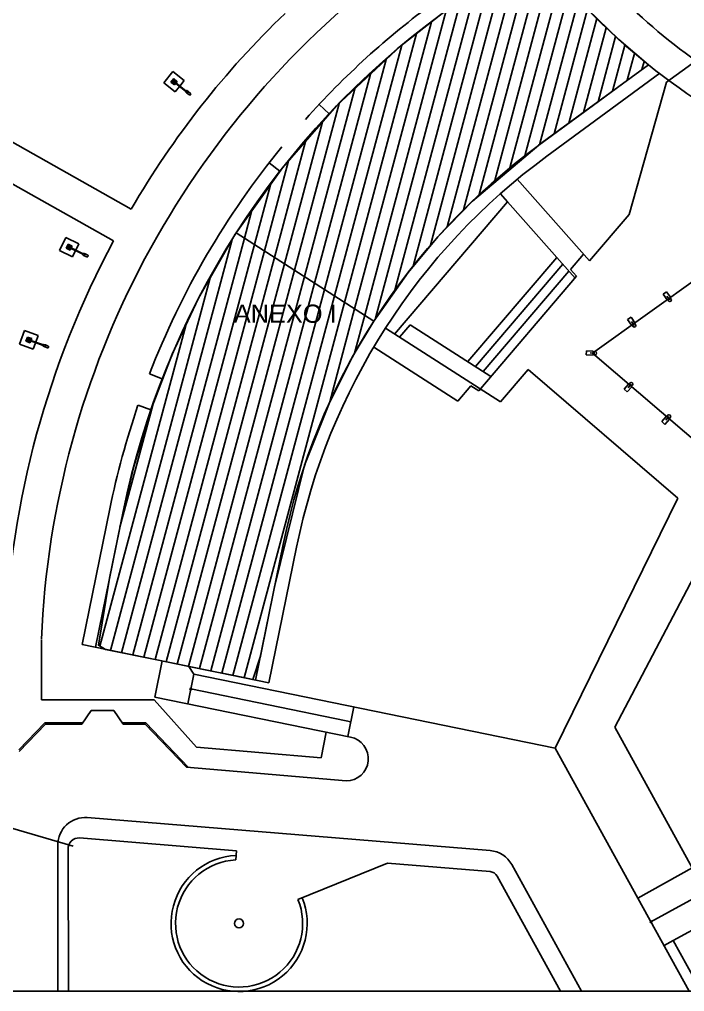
# Model space of a CAD drawing. Header units: metres. Extents: x 2872 to 3316, y -1435 to -1037.
# Drawn here: x 3236.8 to 3262.45, y -1130.92 to -1093.46 of the extents above; entities that cross this region are included whole.
import ezdxf

# ---------------------------------------------------------------- set-up
doc = ezdxf.new("R2010")
doc.units = ezdxf.units.M
doc.header["$MEASUREMENT"] = 0
for name, color, linetype in [('ARQUITETURA', 253, 'CONTINUOUS'), ('IMPLANTAÇÃO1', 1, 'CONTINUOUS'), ('IMPLANTAÇÃO2', 1, 'CONTINUOUS')]:
    doc.layers.add(name, color=color, linetype=linetype)
doc.styles.add('ELÉTRICA', font='arial.ttf')
pattern_1 = [(75, (1138.7298, -37.5073), (-0.42259255, 0.11323333), [])]

msp = doc.modelspace()

# ---------------------------------------------------------------- hatches: boundary and pattern name
at = {"layer": 'IMPLANTAÇÃO1'}
h = msp.add_hatch(dxfattribs=at)
h.set_pattern_fill('ANSI31', color=256, scale=3.5, angle=30)
h.set_pattern_definition(pattern_1)
h.paths.add_polyline_path([(3250.464, -1105.08), (3245.16, -1101.682, 0.001088), (3245.086, -1101.798), (3243.704, -1104.202), (3242.689, -1106.357), (3241.874, -1108.48), (3241.206, -1110.68), (3240.798, -1112.424), (3240.273, -1114.99), (3239.847, -1117.575), (3240.122, -1117.734), (3242.156, -1118.149), (3243.893, -1118.505), (3245.134, -1118.758), (3245.803, -1118.895), (3246.089, -1117.997), (3246.349, -1116.727), (3246.637, -1115.318), (3246.97, -1113.686, -0.092285)])
at = {"layer": 'IMPLANTAÇÃO2'}
h = msp.add_hatch(dxfattribs=at)
h.set_pattern_fill('ANSI31', color=256, scale=3.5, angle=30)
h.set_pattern_definition(pattern_1)
h.paths.add_polyline_path([(3256.821, -1098.308), (3258.936, -1096.757), (3260.059, -1095.933), (3261.051, -1095.205, -0.065603), (3256.655, -1090.617), (3254.875, -1091.923), (3253.095, -1093.229), (3251.506, -1094.474), (3249.024, -1096.788), (3246.942, -1099.176), (3245.16, -1101.682), (3250.464, -1105.08, -0.092285)])

# ---------------------------------------------------------------- linework, layer by layer
at = {"layer": 'ARQUITETURA'}
for p, q in [((3265.86, -1092.899, 0), (3261.744, -1095.869, 0)), ((3261.05, -1095.205, 0), (3256.82, -1098.308, 0)), ((3242.368, -1095.903, 0), (3242.715, -1095.463, 0)), ((3242.639, -1095.871, 0), (3242.747, -1095.734, 0)), ((3242.715, -1095.463, 0), (3243.155, -1095.81, 0)), ((3242.747, -1095.734, 0), (3242.885, -1095.842, 0)), ((3261.495, -1095.53, 0), (3257.131, -1098.732, 0)), ((3232.648, -1096.024, 0), (3241.113, -1100.765, 0)), ((3242.808, -1096.25, 0), (3242.368, -1095.903, 0)), ((3242.776, -1095.979, 0), (3242.639, -1095.871, 0)), ((3242.693, -1095.865, 0), (3242.753, -1095.788, 0)), ((3242.77, -1095.925, 0), (3242.693, -1095.865, 0)), ((3242.711, -1095.862, 0), (3242.707, -1095.859, 0)), ((3242.711, -1095.862, 0), (3242.708, -1095.867, 0)), ((3242.711, -1095.862, 0), (3242.715, -1095.858, 0)), ((3242.715, -1095.866, 0), (3242.711, -1095.862, 0)), ((3242.723, -1095.827, 0), (3242.736, -1095.838, 0)), ((3242.724, -1095.825, 0), (3242.737, -1095.836, 0)), ((3242.731, -1095.894, 0), (3242.741, -1095.881, 0)), ((3242.732, -1095.895, 0), (3242.743, -1095.882, 0)), ((3242.756, -1095.806, 0), (3242.752, -1095.803, 0)), ((3242.752, -1095.81, 0), (3242.756, -1095.806, 0)), ((3242.753, -1095.788, 0), (3242.83, -1095.848, 0)), ((3242.756, -1095.806, 0), (3242.759, -1095.802, 0)), ((3242.756, -1095.806, 0), (3242.76, -1095.809, 0)), ((3242.76, -1095.857, 0), (3242.761, -1095.855, 0)), ((3242.76, -1095.857, 0), (3242.763, -1095.856, 0)), ((3242.76, -1095.857, 0), (3242.762, -1095.858, 0)), ((3242.761, -1095.855, 0), (3242.763, -1095.856, 0)), ((3242.761, -1095.855, 0), (3242.762, -1095.858, 0)), ((3242.762, -1095.858, 0), (3242.763, -1095.856, 0)), ((3242.772, -1095.91, 0), (3242.763, -1095.904, 0)), ((3242.771, -1095.903, 0), (3242.764, -1095.911, 0)), ((3242.793, -1095.896, 0), (3242.77, -1095.925, 0)), ((3242.885, -1095.842, 0), (3242.776, -1095.979, 0)), ((3242.78, -1095.831, 0), (3242.791, -1095.817, 0)), ((3242.782, -1095.832, 0), (3242.793, -1095.818, 0)), ((3242.83, -1095.848, 0), (3242.806, -1095.879, 0)), ((3242.808, -1095.847, 0), (3242.816, -1095.854, 0)), ((3242.975, -1096.039, 0), (3242.808, -1096.25, 0)), ((3242.812, -1095.85, 0), (3242.809, -1095.855, 0)), ((3242.812, -1095.85, 0), (3242.815, -1095.846, 0)), ((3243.155, -1095.81, 0), (3242.988, -1096.022, 0)), ((3260.316, -1100.977, 0), (3261.744, -1095.869, 0)), ((3243.21, -1096.246, 0), (3243.244, -1096.202, 0)), ((3243.257, -1096.299, 0), (3243.211, -1096.256, 0)), ((3243.254, -1096.201, 0), (3243.307, -1096.236, 0)), ((3243.351, -1096.367, 0), (3243.257, -1096.299, 0)), ((3243.307, -1096.236, 0), (3243.395, -1096.311, 0)), ((3243.398, -1096.35, 0), (3243.389, -1096.361, 0)), ((3248.353, -1096.73, 0), (3248.736, -1097.089, 0)), ((3231.965, -1097.247, 0), (3240.429, -1101.987, 0)), ((3246.428, -1098.981, 0), (3246.842, -1099.303, 0)), ((3255.997, -1099.615, 0), (3258.786, -1102.764, 0)), ((3255.345, -1100.173, 0), (3255.624, -1100.488, 0)), ((3251.265, -1105.582, 0), (3255.624, -1100.488, 0)), ((3255.624, -1100.488, 0), (3258.223, -1103.422, 0)), ((3258.786, -1102.764, 0), (3260.316, -1100.977, 0)), ((3238.342, -1102.362, 0), (3238.589, -1101.857, 0)), ((3238.589, -1101.857, 0), (3239.093, -1102.103, 0)), ((3238.6, -1102.273, 0), (3238.677, -1102.115, 0)), ((3238.835, -1102.192, 0), (3238.677, -1102.115, 0)), ((3239.093, -1102.103, 0), (3238.974, -1102.347, 0)), ((3238.847, -1102.608, 0), (3238.342, -1102.362, 0)), ((3238.758, -1102.35, 0), (3238.6, -1102.273, 0)), ((3238.652, -1102.255, 0), (3238.695, -1102.167, 0)), ((3238.74, -1102.298, 0), (3238.652, -1102.255, 0)), ((3238.67, -1102.249, 0), (3238.665, -1102.247, 0)), ((3238.67, -1102.249, 0), (3238.667, -1102.254, 0)), ((3238.67, -1102.249, 0), (3238.672, -1102.244, 0)), ((3238.674, -1102.251, 0), (3238.67, -1102.249, 0)), ((3238.673, -1102.212, 0), (3238.689, -1102.22, 0)), ((3238.674, -1102.21, 0), (3238.69, -1102.218, 0)), ((3238.695, -1102.167, 0), (3238.783, -1102.21, 0)), ((3238.695, -1102.276, 0), (3238.703, -1102.261, 0)), ((3238.701, -1102.185, 0), (3238.696, -1102.182, 0)), ((3238.697, -1102.277, 0), (3238.705, -1102.261, 0)), ((3238.699, -1102.189, 0), (3238.701, -1102.185, 0)), ((3238.701, -1102.185, 0), (3238.703, -1102.18, 0)), ((3238.701, -1102.185, 0), (3238.706, -1102.187, 0)), ((3238.716, -1102.233, 0), (3238.717, -1102.231, 0)), ((3238.716, -1102.233, 0), (3238.719, -1102.232, 0)), ((3238.716, -1102.233, 0), (3238.718, -1102.234, 0)), ((3238.717, -1102.231, 0), (3238.719, -1102.232, 0)), ((3238.717, -1102.231, 0), (3238.718, -1102.234, 0)), ((3238.718, -1102.234, 0), (3238.719, -1102.232, 0)), ((3238.734, -1102.281, 0), (3238.729, -1102.278, 0)), ((3238.731, -1102.204, 0), (3238.738, -1102.188, 0)), ((3238.732, -1102.205, 0), (3238.74, -1102.189, 0)), ((3238.734, -1102.281, 0), (3238.732, -1102.285, 0)), ((3238.737, -1102.276, 0), (3238.734, -1102.281, 0)), ((3238.734, -1102.281, 0), (3238.739, -1102.283, 0)), ((3238.757, -1102.264, 0), (3238.74, -1102.298, 0)), ((3238.835, -1102.192, 0), (3238.758, -1102.35, 0)), ((3238.761, -1102.214, 0), (3238.771, -1102.218, 0)), ((3238.768, -1102.211, 0), (3238.763, -1102.221, 0)), ((3238.783, -1102.21, 0), (3238.766, -1102.245, 0)), ((3238.965, -1102.366, 0), (3238.847, -1102.608, 0)), ((3239.239, -1102.52, 0), (3239.264, -1102.469, 0)), ((3239.273, -1102.466, 0), (3239.332, -1102.489, 0)), ((3239.332, -1102.489, 0), (3239.434, -1102.544, 0)), ((3240.272, -1102.309, 0), (3240.273, -1102.309, 0)), ((3258.046, -1103.09, 0), (3258.552, -1102.5, 0)), ((3239.297, -1102.561, 0), (3239.243, -1102.529, 0)), ((3239.403, -1102.608, 0), (3239.297, -1102.561, 0)), ((3239.446, -1102.581, 0), (3239.439, -1102.594, 0)), ((3254.086, -1106.642, 0), (3257.52, -1102.628, 0)), ((3254.383, -1106.833, 0), (3257.755, -1102.893, 0)), ((3254.681, -1107.023, 0), (3257.989, -1103.157, 0)), ((3258.281, -1103.355, 0), (3258.046, -1103.09, 0)), ((3258.281, -1103.355, 0), (3254.508, -1107.764, 0)), ((3263.137, -1103.287, 0), (3258.896, -1106.313, 0)), ((3261.749, -1103.951, 0), (3261.62, -1104.041, 0)), ((3261.9, -1104.165, 0), (3261.749, -1103.951, 0)), ((3261.771, -1104.256, 0), (3261.62, -1104.041, 0)), ((3261.875, -1104.267, 0), (3261.769, -1104.117, 0)), ((3261.9, -1104.165, 0), (3261.771, -1104.256, 0)), ((3260.381, -1104.929, 0), (3260.252, -1105.02, 0)), ((3260.403, -1105.235, 0), (3260.252, -1105.02, 0)), ((3260.532, -1105.144, 0), (3260.381, -1104.929, 0)), ((3260.507, -1105.246, 0), (3260.401, -1105.095, 0)), ((3236.804, -1105.976, 0), (3236.995, -1105.45, 0)), ((3236.995, -1105.45, 0), (3237.521, -1105.641, 0)), ((3250.911, -1105.356, 0), (3255.351, -1108.193, 0)), ((3251.454, -1105.704, 0), (3251.868, -1105.221, 0)), ((3251.868, -1105.221, 0), (3254.979, -1107.214, 0)), ((3260.532, -1105.144, 0), (3260.403, -1105.235, 0)), ((3237.051, -1105.861, 0), (3237.11, -1105.697, 0)), ((3237.215, -1105.921, 0), (3237.051, -1105.861, 0)), ((3237.1, -1105.838, 0), (3237.133, -1105.746, 0)), ((3237.192, -1105.872, 0), (3237.1, -1105.838, 0)), ((3237.275, -1105.757, 0), (3237.11, -1105.697, 0)), ((3237.117, -1105.83, 0), (3237.112, -1105.829, 0)), ((3237.117, -1105.83, 0), (3237.115, -1105.835, 0)), ((3237.116, -1105.793, 0), (3237.133, -1105.799, 0)), ((3237.117, -1105.791, 0), (3237.133, -1105.797, 0)), ((3237.117, -1105.83, 0), (3237.118, -1105.825, 0)), ((3237.122, -1105.832, 0), (3237.117, -1105.83, 0)), ((3237.133, -1105.746, 0), (3237.225, -1105.78, 0)), ((3237.146, -1105.765, 0), (3237.136, -1105.761, 0)), ((3237.139, -1105.768, 0), (3237.143, -1105.758, 0)), ((3237.145, -1105.855, 0), (3237.151, -1105.838, 0)), ((3237.147, -1105.855, 0), (3237.153, -1105.839, 0)), ((3237.161, -1105.809, 0), (3237.162, -1105.808, 0)), ((3237.161, -1105.809, 0), (3237.164, -1105.808, 0)), ((3237.161, -1105.809, 0), (3237.163, -1105.81, 0)), ((3237.162, -1105.808, 0), (3237.164, -1105.808, 0)), ((3237.162, -1105.808, 0), (3237.163, -1105.81, 0)), ((3237.163, -1105.81, 0), (3237.164, -1105.808, 0)), ((3237.173, -1105.779, 0), (3237.179, -1105.763, 0)), ((3237.174, -1105.78, 0), (3237.18, -1105.763, 0)), ((3237.189, -1105.857, 0), (3237.179, -1105.853, 0)), ((3237.184, -1105.855, 0), (3237.182, -1105.86, 0)), ((3237.186, -1105.85, 0), (3237.184, -1105.855, 0)), ((3237.205, -1105.836, 0), (3237.192, -1105.872, 0)), ((3237.204, -1105.786, 0), (3237.209, -1105.787, 0)), ((3237.209, -1105.787, 0), (3237.207, -1105.792, 0)), ((3237.209, -1105.787, 0), (3237.21, -1105.782, 0)), ((3237.209, -1105.787, 0), (3237.214, -1105.789, 0)), ((3237.225, -1105.78, 0), (3237.212, -1105.817, 0)), ((3237.275, -1105.757, 0), (3237.215, -1105.921, 0)), ((3237.521, -1105.641, 0), (3237.429, -1105.895, 0)), ((3237.33, -1106.168, 0), (3236.804, -1105.976, 0)), ((3237.422, -1105.915, 0), (3237.33, -1106.168, 0)), ((3237.71, -1106.039, 0), (3237.73, -1105.986, 0)), ((3237.772, -1106.074, 0), (3237.715, -1106.048, 0)), ((3237.738, -1105.982, 0), (3237.799, -1105.998, 0)), ((3237.882, -1106.109, 0), (3237.772, -1106.074, 0)), ((3237.799, -1105.998, 0), (3237.906, -1106.042, 0)), ((3237.922, -1106.078, 0), (3237.917, -1106.092, 0)), ((3253.705, -1108.164, 0), (3250.46, -1106.086, 0)), ((3258.656, -1106.38, 0), (3258.663, -1106.222, 0)), ((3258.925, -1106.234, 0), (3258.663, -1106.222, 0)), ((3258.918, -1106.391, 0), (3258.925, -1106.234, 0)), ((3258.918, -1106.391, 0), (3258.656, -1106.38, 0)), ((3258.99, -1106.316, 0), (3258.807, -1106.307, 0)), ((3258.896, -1106.313, 0), (3264.71, -1111.298, 0)), ((3256.416, -1106.951, 0), (3255.351, -1108.193, 0)), ((3262.193, -1111.904, 0), (3256.416, -1106.951, 0)), ((3241.814, -1107.113, 0), (3242.303, -1107.303, 0)), ((3254.21, -1107.574, 0), (3253.705, -1108.164, 0)), ((3254.508, -1107.764, 0), (3254.21, -1107.574, 0)), ((3260.288, -1107.51, 0), (3260.117, -1107.71, 0)), ((3260.236, -1107.812, 0), (3260.117, -1107.71, 0)), ((3260.407, -1107.613, 0), (3260.236, -1107.812, 0)), ((3260.392, -1107.509, 0), (3260.273, -1107.649, 0)), ((3260.407, -1107.613, 0), (3260.288, -1107.51, 0)), ((3241.371, -1108.325, 0), (3241.867, -1108.495, 0)), ((3261.74, -1108.758, 0), (3261.569, -1108.957, 0)), ((3261.86, -1108.86, 0), (3261.689, -1109.06, 0)), ((3261.845, -1108.757, 0), (3261.725, -1108.896, 0)), ((3261.86, -1108.86, 0), (3261.74, -1108.758, 0)), ((3261.689, -1109.06, 0), (3261.569, -1108.957, 0)), ((3259.752, -1120.726, 0), (3264.71, -1111.298, 0)), ((3257.454, -1121.535, 0), (3262.193, -1111.904, 0)), ((3240.283, -1112.319, 0), (3239.214, -1117.548, 0)), ((3240.797, -1112.424, 0), (3239.728, -1117.653, 0)), ((3246.969, -1113.686, 0), (3245.9, -1118.915, 0)), ((3247.484, -1113.791, 0), (3246.415, -1119.02, 0)), ((3237.647, -1117.371, 0), (3237.647, -1119.672, 0)), ((3246.415, -1119.02, 0), (3239.214, -1117.548, 0)), ((3242.3, -1118.179, 0), (3242.016, -1119.568, 0)), ((3243.329, -1118.389, 0), (3243.527, -1118.689, 0)), ((3243.527, -1118.689, 0), (3243.294, -1119.829, 0)), ((3243.527, -1118.689, 0), (3257.454, -1121.535, 0)), ((3278.359, -1118.748, 0), (3261.152, -1128.232, 0)), ((3249.404, -1120.489, 0), (3243.41, -1119.259, 0)), ((3237.647, -1119.673, 0), (3241.995, -1119.673, 0)), ((3241.995, -1119.673, 0), (3243.628, -1121.502, 0)), ((3242.016, -1119.568, 0), (3249.56, -1121.11, 0)), ((3262.011, -1128.955, 0), (3279.045, -1119.587, 0)), ((3239.211, -1120.618, 0), (3239.565, -1120.093, 0)), ((3240.44, -1120.093, 0), (3239.565, -1120.093, 0)), ((3240.794, -1120.618, 0), (3240.44, -1120.093, 0)), ((3249.466, -1121.091, 0), (3249.699, -1119.951, 0)), ((3249.583, -1120.521, 0), (3249.404, -1120.489, 0)), ((3236.776, -1121.607, 0), (3237.771, -1120.57, 0)), ((3236.794, -1121.665, 0), (3237.798, -1120.618, 0)), ((3239.246, -1120.565, 0), (3237.783, -1120.565, 0)), ((3239.211, -1120.618, 0), (3237.798, -1120.618, 0)), ((3241.67, -1120.565, 0), (3240.759, -1120.565, 0)), ((3241.648, -1120.618, 0), (3240.794, -1120.618, 0)), ((3241.648, -1120.618, 0), (3243.24, -1122.277, 0)), ((3243.319, -1122.284, 0), (3241.67, -1120.565, 0)), ((3262.741, -1126.157, 0), (3259.752, -1120.726, 0)), ((3248.428, -1121.912, 0), (3248.63, -1120.92, 0)), ((3248.428, -1121.912, 0), (3243.628, -1121.502, 0)), ((3257.454, -1121.535, 0), (3260.645, -1127.315, 0)), ((3249.396, -1122.803, 0), (3243.24, -1122.277, 0)), ((3235.11, -1124.224, 0), (3238.873, -1125.31, 0)), ((3254.949, -1125.485, 0), (3239.414, -1124.216, 0)), ((3238.279, -1125.263, 0), (3238.278, -1130.903, 0)), ((3245.167, -1125.496, 0), (3239.115, -1125.001, 0)), ((3238.681, -1125.439, 0), (3238.69, -1130.903, 0)), ((3245.139, -1125.847, 0), (3245.167, -1125.496, 0)), ((3250.993, -1125.972, 0), (3247.539, -1127.373, 0)), ((3254.947, -1126.294, 0), (3250.993, -1125.972, 0)), ((3258.466, -1130.903, 0), (3255.783, -1126.026, 0)), ((3257.661, -1130.903, 0), (3255.225, -1126.475, 0)), ((3262.741, -1126.157, 0), (3260.645, -1127.315, 0)), ((3260.645, -1127.315, 0), (3262.627, -1130.903, 0)), ((3262.011, -1128.955, 0), (3261.659, -1129.15, 0)), ((3263.086, -1130.903, 0), (3262.011, -1128.955, 0)), ((3306.585, -1130.903, 0), (3209.183, -1130.903, 0))]:
    msp.add_line(p, q, dxfattribs=at)
at = {"layer": 'ARQUITETURA', "elevation": 0}
for points in [[(3242.768, -1095.849), (3242.755, -1095.865)], [(3243.221, -1096.232), (3242.755, -1095.865)], [(3242.776, -1095.855), (3242.763, -1095.872)], [(3243.234, -1096.216), (3242.768, -1095.849)], [(3243.307, -1096.236), (3243.257, -1096.299)], [(3238.722, -1102.224), (3238.713, -1102.243)], [(3239.247, -1102.504), (3238.713, -1102.243)], [(3239.256, -1102.485), (3238.722, -1102.224)], [(3238.731, -1102.229), (3238.722, -1102.247)], [(3239.332, -1102.489), (3239.297, -1102.561)], [(3237.166, -1105.8), (3237.159, -1105.82)], [(3237.716, -1106.022), (3237.159, -1105.82)], [(3237.724, -1106.002), (3237.166, -1105.8)], [(3237.176, -1105.803), (3237.169, -1105.823)], [(3237.799, -1105.998), (3237.772, -1106.074)]]:
    msp.add_lwpolyline(points, dxfattribs=at)
at = {"layer": 'ARQUITETURA'}
for centre, radius in [((3242.711, -1095.862, 0), 0.0035), ((3242.756, -1095.806, 0), 0.0035), ((3242.768, -1095.907, 0), 0.0035), ((3242.812, -1095.85, 0), 0.0035), ((3238.67, -1102.249, 0), 0.00351), ((3238.701, -1102.185, 0), 0.00351), ((3238.734, -1102.281, 0), 0.00351), ((3238.766, -1102.216, 0), 0.00351), ((3261.875, -1104.267, 0), 0.0656), ((3260.507, -1105.246, 0), 0.0656), ((3237.117, -1105.83, 0), 0.0035), ((3237.141, -1105.763, 0), 0.0035), ((3237.184, -1105.855, 0), 0.0035), ((3237.209, -1105.787, 0), 0.0035), ((3258.99, -1106.316, 0), 0.0656), ((3260.392, -1107.509, 0), 0.0656), ((3261.845, -1108.757, 0), 0.0656), ((3243.41, -1119.259, 0), 0.035), ((3245.269, -1128.294, 0), 0.175), ((3261.152, -1128.232, 0), 0.035)]:
    msp.add_circle(centre, radius, dxfattribs=at)
for centre, radius, start, end in [((3271.83, -1118.768, 0), 53.2, 126.2654, 163.3275), ((3271.83, -1118.768, 0), 46.375, 126.2654, 163.3275), ((3271.84, -1118.774, 0), 46.911, 137.2682, 149.2514), ((3276.263, -1076.231, 0), 24.32, 216.2654, 231.2791), ((3271.83, -1118.768, 0), 34.213, 126.2654, 177.6107), ((3276.263, -1076.231, 0), 23.09, 224.0444, 245.2034), ((3271.83, -1118.768, 0), 32.2, 126.2654, 138.2013), ((3271.83, -1118.768, 0), 31.675, 126.2654, 168.4462), ((3270.687, -1117.917, 0), 34.188, 133.7579, 149.8872), ((3276.263, -1076.231, 0), 24.319, 231.2806, 245.221), ((3242.762, -1095.856, 0), 0.0315, 339.5659, 300.6059), ((3242.762, -1095.856, 0), 0.0284, 341.6211, 298.119), ((3243.215, -1096.251, 0), 0.007, 141.7743, 231.7743), ((3243.25, -1096.207, 0), 0.007, 51.7743, 141.7743), ((3243.367, -1096.344, 0), 0.028, 234.1871, 321.7743), ((3243.376, -1096.332, 0), 0.028, 321.7743, 49.3616), ((3271.83, -1118.768, 0), 32.2, 140.6926, 158.7798), ((3271.83, -1118.768, 0), 25.375, 126.2654, 168.4462), ((3271.83, -1118.768, 0), 24.85, 126.2654, 168.4463), ((3271.671, -1118.74, 0), 35.45, 151.7983, 177.787), ((3238.718, -1102.233, 0), 0.0316, 351.7684, 312.8083), ((3238.718, -1102.233, 0), 0.0284, 353.8236, 310.3214), ((3239.27, -1102.472, 0), 0.00702, 63.9768, 153.9768), ((3239.246, -1102.523, 0), 0.00702, 153.9768, 243.9768), ((3239.414, -1102.582, 0), 0.0281, 246.3895, 333.9768), ((3239.421, -1102.569, 0), 0.0281, 333.9768, 61.564), ((3237.163, -1105.809, 0), 0.0315, 357.8257, 318.8657), ((3237.163, -1105.809, 0), 0.0284, 359.8809, 316.3787), ((3237.717, -1106.041, 0), 0.007, 160.0341, 250.0341), ((3237.736, -1105.988, 0), 0.007, 70.0341, 160.0341), ((3237.89, -1106.082, 0), 0.028, 252.4468, 340.0341), ((3237.896, -1106.068, 0), 0.028, 340.0341, 67.6214), ((3271.83, -1118.768, 0), 32.2, 161.0755, 168.4462), ((3237.783, -1120.583, 0), 0.0175, 91.1912, 135.4465), ((3249.396, -1121.949, 0), 0.854, 269.9948, 78.9735), ((3239.329, -1125.263, 0), 1.05, 85.3303, 179.9951), ((3239.082, -1125.402, 0), 0.402, 85.3303, 185.1995), ((3245.269, -1128.294, 0), 2.625, 92.5312, 22.0801), ((3254.863, -1126.532, 0), 1.05, 28.8119, 85.3303), ((3245.269, -1128.294, 0), 2.45, 93.0485, 22.0799), ((3254.918, -1126.643, 0), 0.35, 28.8119, 85.3303)]:
    msp.add_arc(centre, radius, start, end, dxfattribs=at)
at = {"layer": 'IMPLANTAÇÃO1', "color": 1, "elevation": 0}
msp.add_lwpolyline([(3245.122, -1101.735), (3243.704, -1104.202), (3242.689, -1106.357), (3241.874, -1108.48), (3241.206, -1110.68), (3240.798, -1112.424), (3240.273, -1114.99), (3239.847, -1117.575), (3240.122, -1117.734), (3242.156, -1118.149), (3243.893, -1118.505), (3245.134, -1118.758), (3245.803, -1118.895), (3246.089, -1117.997), (3246.349, -1116.727), (3246.637, -1115.318), (3247.794, -1110.637), (3248.737, -1108.253), (3249.635, -1106.471), (3250.464, -1105.08), (3245.16, -1101.682)], dxfattribs=at)
at = {"layer": 'IMPLANTAÇÃO2', "color": 1, "elevation": 0}
msp.add_lwpolyline([(3250.464, -1105.08), (3245.16, -1101.682), (3246.942, -1099.176), (3249.024, -1096.788), (3251.506, -1094.474), (3253.095, -1093.229), (3254.875, -1091.923), (3256.655, -1090.617), (3257.372, -1091.546), (3258.703, -1093.055), (3259.912, -1094.232), (3261.051, -1095.205), (3260.059, -1095.933), (3258.936, -1096.757), (3256.821, -1098.308), (3254.263, -1100.458), (3252.93, -1101.837), (3251.786, -1103.209), (3250.464, -1105.08)], dxfattribs=at)

# ---------------------------------------------------------------- texts
at = {"layer": 'ARQUITETURA', "style": 'ELÉTRICA'}
msp.add_text('ANEXO I', height=0.7, rotation=360, dxfattribs=at).set_placement((3245.064, -1105.146, 0))

doc.saveas('drawing.dxf')
